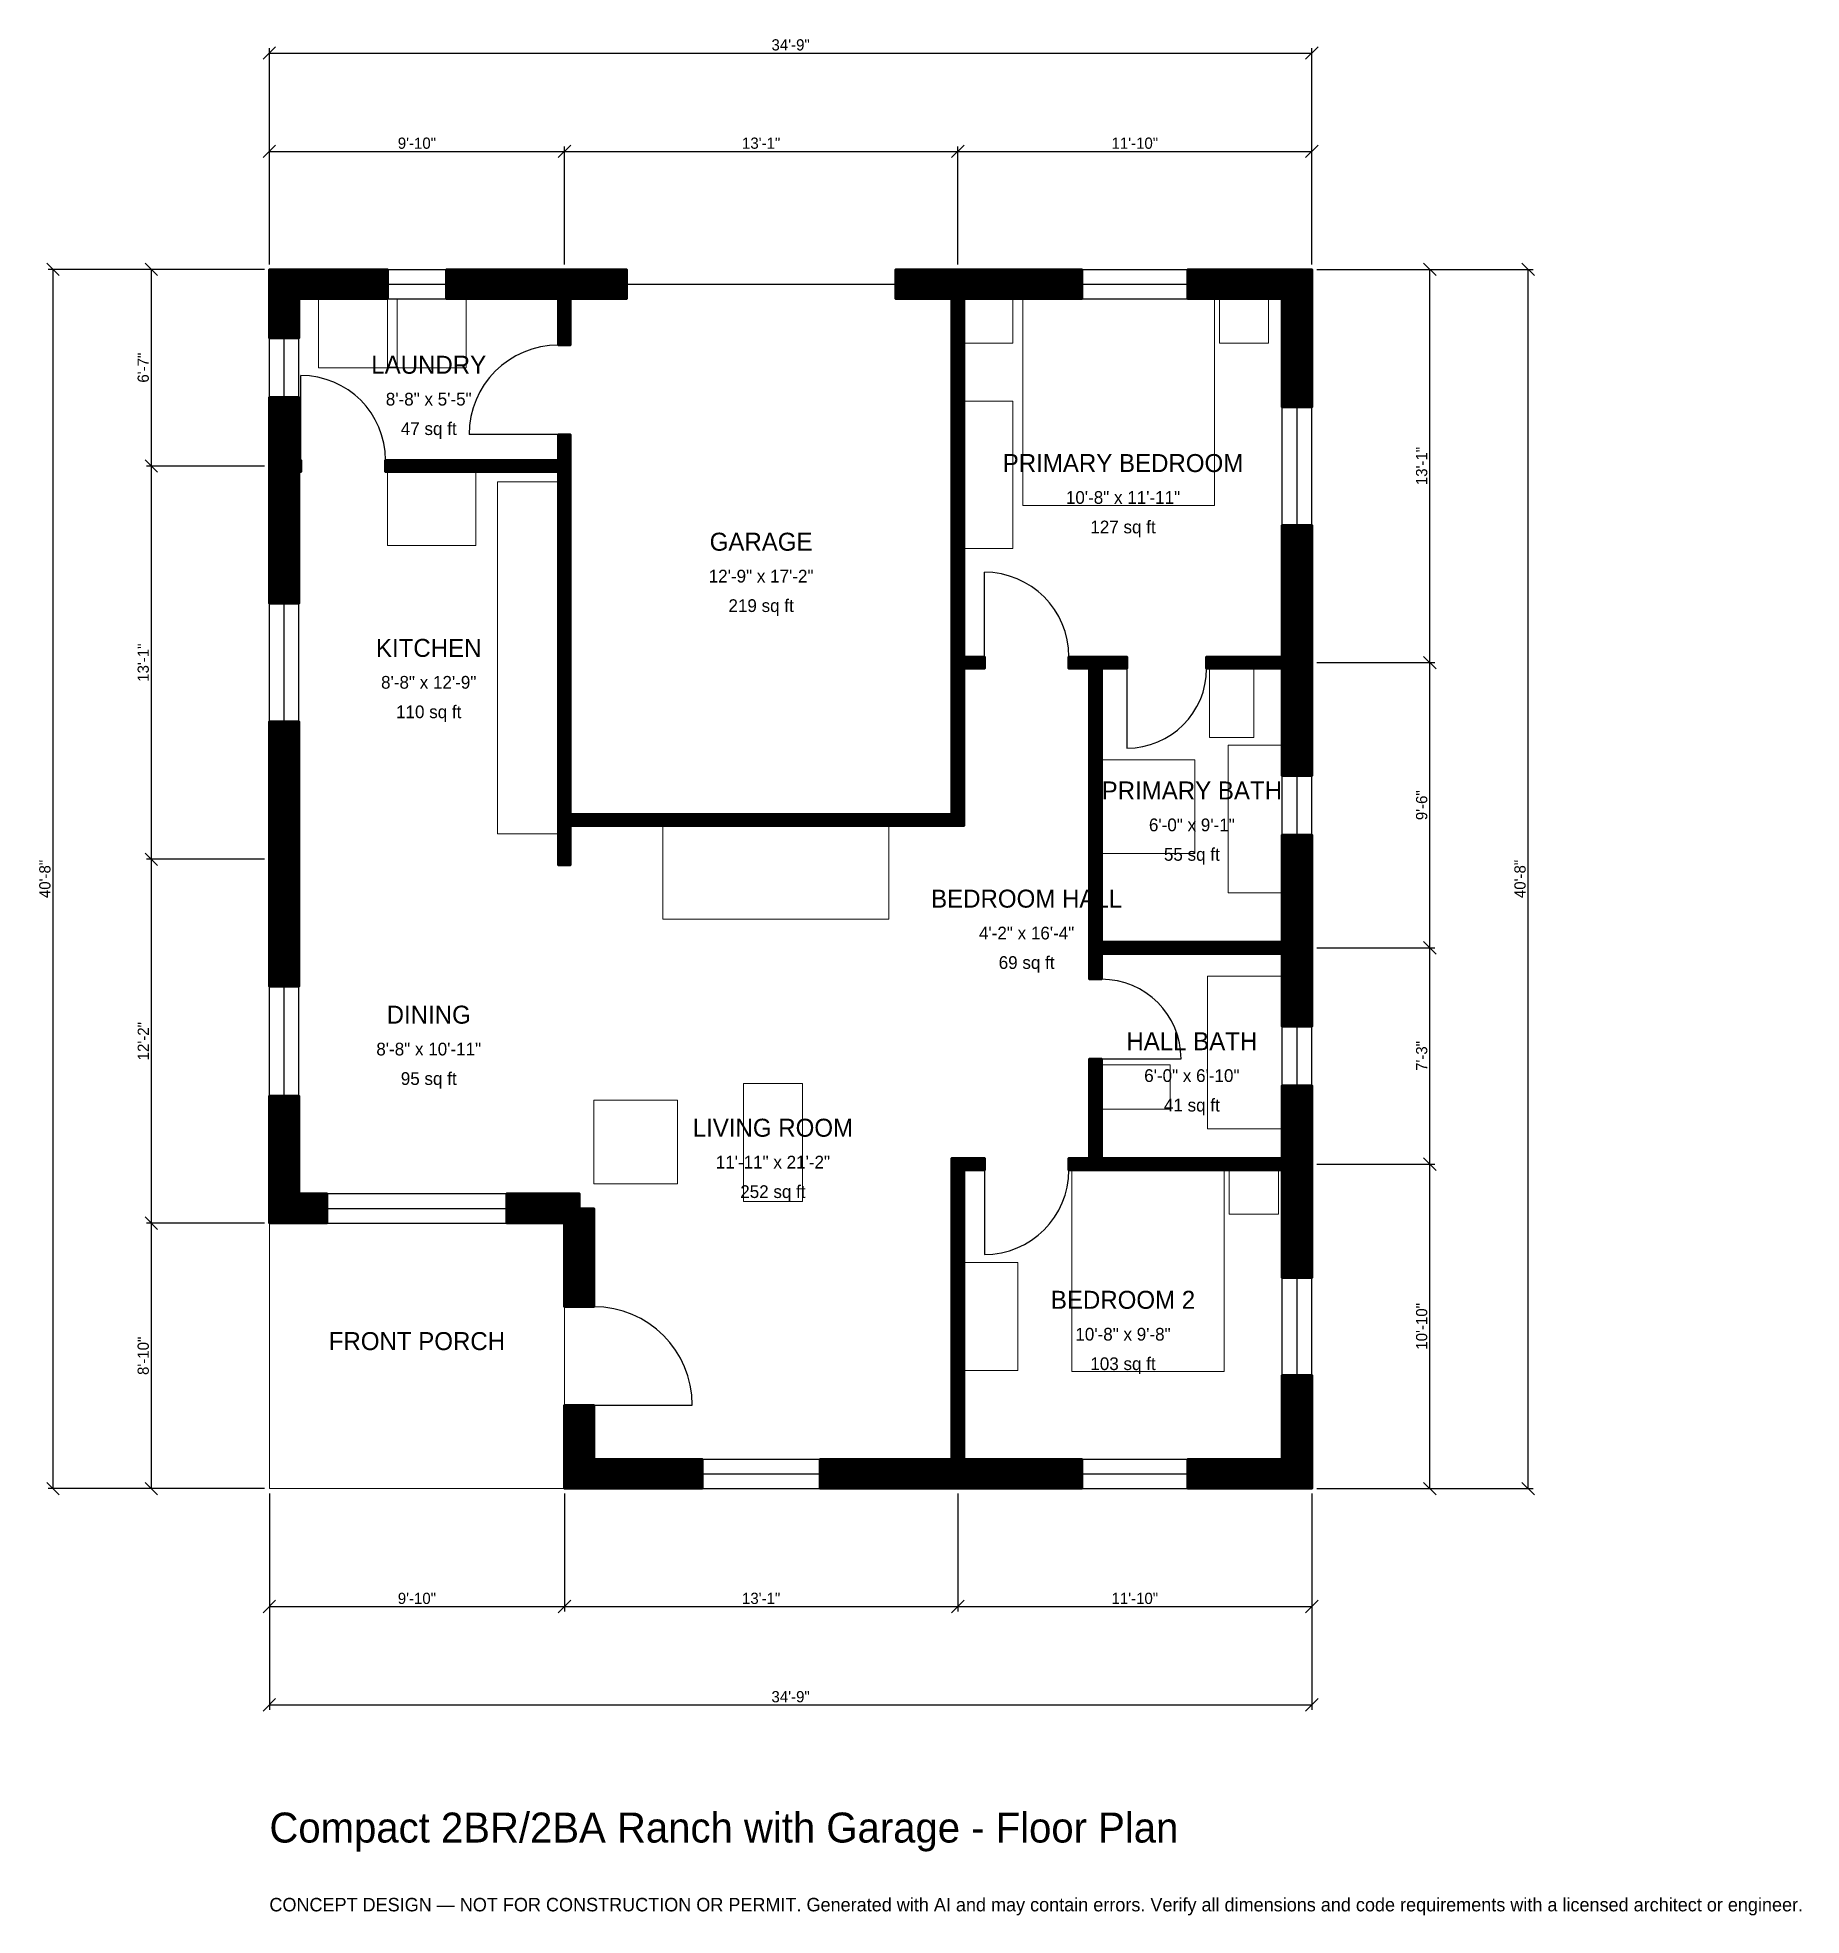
# Model space of a CAD drawing. Header units: inches. Extents: x -93 to 613, y -171 to 581.
import ezdxf
from ezdxf.enums import TextEntityAlignment as Align

# ---------------------------------------------------------------- set-up
doc = ezdxf.new("R2010")
doc.units = ezdxf.units.IN
doc.header["$MEASUREMENT"] = 0
doc.linetypes.add('DASHED', pattern=[0.6, 0.5, -0.1])
for name, color, linetype, lineweight in [('A-ANNO-DIMS', 1, 'Continuous', 13), ('A-ANNO-TEXT', 7, 'Continuous', 18), ('A-AREA-IDEN', 7, 'Continuous', 18), ('A-DOOR', 2, 'Continuous', 25), ('A-FLOR-FIXT', 9, 'Continuous', 13), ('A-FURN', 9, 'Continuous', 13), ('A-GLAZ', 4, 'Continuous', 25), ('A-SITE-PAVE', 8, 'Continuous', 13), ('A-WALL', 7, 'Continuous', 50), ('A-WALL-PATT', 8, 'Continuous', 13)]:
    doc.layers.add(name, color=color, linetype=linetype, lineweight=lineweight)
doc.dimstyles.new('PLAN', dxfattribs={"dimtxt": 4.5, "dimasz": 3, "dimexe": 2, "dimexo": 2, "dimgap": 1, "dimtad": 1, "dimdec": 0, "dimlunit": 4, "dimtsz": 2.5, "dimcen": 2.5, "dimclrd": 1, "dimclre": 1, "dimazin": 3, "dimtfac": 1, "dimtmove": 0, "dimatfit": 3})

msp = doc.modelspace()

# ---------------------------------------------------------------- hatches: boundary and pattern name
at = {"layer": 'A-WALL-PATT'}
h = msp.add_hatch(dxfattribs=at)
h.set_pattern_fill('ANSI31', color=8, scale=0.8)
h.paths.add_polyline_path([(118.1102, 0), (118.1102, 11.811), (118.1102, 11.811), (118.1102, 33.4646), (129.9213, 33.4646), (129.9213, 11.811), (173.2283, 11.811), (173.2283, 0), (129.9213, 0), (129.9213, 0), (118.1102, 0), (118.1102, 0), (118.1102, 0)])
h.paths.add_polyline_path([(118.1102, 106.2992), (95.0787, 106.2992), (95.0787, 118.1102), (124.0157, 118.1102), (124.0157, 112.2047), (129.9213, 112.2047), (129.9213, 72.8346), (118.1102, 72.8346), (118.1102, 106.2992)])
h.paths.add_polyline_path([(11.811, 106.2992), (11.811, 106.2992), (0, 106.2992), (0, 106.2992), (0, 106.2992), (0, 118.1102), (0, 118.1102), (0, 157.2835), (11.811, 157.2835), (11.811, 118.1102), (23.0315, 118.1102), (23.0315, 106.2992), (11.811, 106.2992)])
h.paths.add_polyline_path([(0, 246.063), (0, 257.874), (0, 307.0866), (11.811, 307.0866), (11.811, 257.874), (11.811, 246.063), (11.811, 200.9843), (0, 200.9843), (0, 246.063)])
h.paths.add_polyline_path([(0, 403.5433), (0, 407.0866), (0, 407.0866), (0, 411.811), (0, 411.811), (0, 415.3543), (0, 437.0079), (11.811, 437.0079), (11.811, 415.3543), (11.811, 411.811), (12.5984, 411.811), (12.5984, 407.0866), (11.811, 407.0866), (11.811, 403.5433), (11.811, 354.3307), (0, 354.3307), (0, 403.5433)])
h.paths.add_polyline_path([(0, 476.378), (0, 476.378), (0, 488.189), (0, 488.189), (0, 488.189), (11.811, 488.189), (11.811, 488.189), (47.2441, 488.189), (47.2441, 476.378), (11.811, 476.378), (11.811, 460.6299), (0, 460.6299), (0, 476.378)])
h.paths.add_polyline_path([(115.748, 488.189), (115.748, 488.189), (120.4724, 488.189), (120.4724, 488.189), (124.0157, 488.189), (124.0157, 488.189), (142.9134, 488.189), (142.9134, 476.378), (120.4724, 476.378), (120.4724, 457.874), (115.748, 457.874), (115.748, 476.378), (112.2047, 476.378), (112.2047, 476.378), (70.8661, 476.378), (70.8661, 488.189), (115.748, 488.189)])
h.paths.add_polyline_path([(269.685, 488.189), (269.685, 488.189), (273.2283, 488.189), (273.2283, 488.189), (277.9528, 488.189), (277.9528, 488.189), (325.1969, 488.189), (325.1969, 476.378), (281.4961, 476.378), (281.4961, 476.378), (277.9528, 476.378), (277.9528, 333.0709), (286.2205, 333.0709), (286.2205, 328.3465), (277.9528, 328.3465), (277.9528, 270.0787), (277.9528, 265.3543), (273.2283, 265.3543), (120.4724, 265.3543), (120.4724, 249.6063), (115.748, 249.6063), (115.748, 265.3543), (115.748, 270.0787), (115.748, 407.0866), (46.4567, 407.0866), (46.4567, 411.811), (115.748, 411.811), (115.748, 422.0472), (120.4724, 422.0472), (120.4724, 411.811), (120.4724, 407.0866), (120.4724, 270.0787), (273.2283, 270.0787), (273.2283, 328.3465), (273.2283, 328.3465), (273.2283, 333.0709), (273.2283, 476.378), (250.7874, 476.378), (250.7874, 488.189), (269.685, 488.189)])
h.paths.add_polyline_path([(405.5118, 488.189), (405.5118, 488.189), (417.3228, 488.189), (417.3228, 488.189), (417.3229, 488.189), (417.3229, 476.378), (417.3228, 476.378), (417.3228, 433.0709), (405.5118, 433.0709), (405.5118, 476.378), (367.7165, 476.378), (367.7165, 488.189), (405.5118, 488.189)])
h.paths.add_polyline_path([(417.3228, 336.6142), (417.3228, 336.6142), (417.3228, 333.0709), (417.3229, 333.0709), (417.3229, 328.3465), (417.3228, 328.3465), (417.3228, 285.4331), (405.5118, 285.4331), (405.5118, 324.8031), (405.5118, 324.8031), (405.5118, 328.3465), (375.1969, 328.3465), (375.1969, 333.0709), (405.5118, 333.0709), (405.5118, 385.8268), (417.3228, 385.8268), (417.3228, 336.6142)])
h.paths.add_polyline_path([(417.3228, 222.4409), (417.3228, 218.8976), (417.3229, 218.8976), (417.3229, 214.1732), (417.3228, 214.1732), (417.3228, 210.6299), (417.3228, 185.0394), (405.5118, 185.0394), (405.5118, 210.6299), (405.5118, 214.1732), (333.0709, 214.1732), (333.0709, 203.937), (328.3465, 203.937), (328.3465, 214.1732), (328.3465, 218.8976), (328.3465, 328.3465), (320.0787, 328.3465), (320.0787, 333.0709), (328.3465, 333.0709), (328.3465, 333.0709), (343.3071, 333.0709), (343.3071, 328.3465), (333.0709, 328.3465), (333.0709, 328.3465), (333.0709, 218.8976), (405.5118, 218.8976), (405.5118, 222.4409), (405.5118, 261.811), (417.3228, 261.811), (417.3228, 222.4409)])
h.paths.add_polyline_path([(417.3228, 132.2835), (417.3229, 132.2835), (417.3229, 127.5591), (417.3228, 127.5591), (417.3228, 124.0157), (417.3228, 124.0157), (417.3228, 84.4488), (405.5118, 84.4488), (405.5118, 127.5591), (333.0709, 127.5591), (328.3465, 127.5591), (320.0787, 127.5591), (320.0787, 132.2835), (328.3465, 132.2835), (328.3465, 172.0472), (333.0709, 172.0472), (333.0709, 132.2835), (405.5118, 132.2835), (405.5118, 135.8268), (405.5118, 135.8268), (405.5118, 161.4173), (417.3228, 161.4173), (417.3228, 132.2835)])
h.paths.add_polyline_path([(417.3228, 11.811), (417.3229, 11.811), (417.3229, 0), (417.3228, 0), (417.3228, 0), (405.5118, 0), (405.5118, 0), (367.7165, 0), (367.7165, 11.811), (405.5118, 11.811), (405.5118, 45.4724), (417.3228, 45.4724), (417.3228, 11.811)])
h.paths.add_polyline_path([(281.4961, 0), (277.9528, 0), (277.9528, 0), (273.2283, 0), (273.2283, 0), (269.685, 0), (220.4724, 0), (220.4724, 11.811), (269.685, 11.811), (273.2283, 11.811), (273.2283, 127.5591), (273.2283, 132.2835), (277.9528, 132.2835), (286.2205, 132.2835), (286.2205, 127.5591), (277.9528, 127.5591), (277.9528, 11.811), (281.4961, 11.811), (325.1969, 11.811), (325.1969, 0), (281.4961, 0)])

# ---------------------------------------------------------------- linework, layer by layer
at = {"layer": 'A-DOOR', "linetype": 'DASHED'}
msp.add_line((142.9134, 482.2835), (250.7874, 482.2835), dxfattribs=at)
at = {"layer": 'A-DOOR'}
for p, q in [((12.5984, 411.811), (12.5984, 445.6693)), ((115.748, 422.0472), (79.9213, 422.0472)), ((286.2205, 333.0709), (286.2205, 366.9291)), ((343.3071, 328.3465), (343.3071, 296.4567)), ((333.0709, 172.0472), (364.9606, 172.0472)), ((286.2205, 127.5591), (286.2205, 93.7008)), ((129.9213, 33.4646), (169.2913, 33.4646))]:
    msp.add_line(p, q, dxfattribs=at)
for centre, radius, start, end in [((115.748, 422.0472), 35.8268, 90, 180), ((12.5984, 411.811), 33.8583, 0, 90), ((286.2205, 333.0709), 33.8583, 0, 90), ((343.3071, 328.3465), 31.8898, 270, 360), ((333.0709, 172.0472), 31.8898, 0, 90), ((286.2205, 127.5591), 33.8583, 270, 360), ((129.9213, 33.4646), 39.3701, 0, 90)]:
    msp.add_arc(centre, radius, start, end, dxfattribs=at)
at = {"layer": 'A-FLOR-FIXT'}
for points in [[(91.3386, 262.2047), (115.748, 262.2047), (115.748, 403.1496), (91.3386, 403.1496)], [(376.378, 300.7874), (394.0945, 300.7874), (394.0945, 328.3465), (376.378, 328.3465)], [(383.8583, 238.5827), (405.5118, 238.5827), (405.5118, 297.6378), (383.8583, 297.6378)], [(333.0709, 254.3307), (370.4724, 254.3307), (370.4724, 291.7323), (333.0709, 291.7323)], [(375.5906, 144.0945), (405.5118, 144.0945), (405.5118, 205.1181), (375.5906, 205.1181)], [(333.0709, 151.9685), (360.6299, 151.9685), (360.6299, 169.685), (333.0709, 169.685)]]:
    msp.add_lwpolyline(points, close=True, dxfattribs=at)
at = {"layer": 'A-FURN'}
for points in [[(19.685, 448.8189), (47.2441, 448.8189), (47.2441, 476.378), (19.685, 476.378)], [(51.1811, 448.8189), (78.7402, 448.8189), (78.7402, 476.378), (51.1811, 476.378)], [(277.9528, 458.6614), (297.6378, 458.6614), (297.6378, 476.378), (277.9528, 476.378)], [(301.5748, 393.7008), (378.3465, 393.7008), (378.3465, 476.378), (301.5748, 476.378)], [(380.315, 458.6614), (400, 458.6614), (400, 476.378), (380.315, 476.378)], [(277.9528, 376.378), (297.6378, 376.378), (297.6378, 435.4331), (277.9528, 435.4331)], [(47.2441, 377.5591), (82.6772, 377.5591), (82.6772, 407.0866), (47.2441, 407.0866)], [(157.4803, 227.9528), (248.0315, 227.9528), (248.0315, 265.3543), (157.4803, 265.3543)], [(189.7638, 114.9606), (213.3858, 114.9606), (213.3858, 162.2047), (189.7638, 162.2047)], [(129.9213, 122.0472), (163.3858, 122.0472), (163.3858, 155.5118), (129.9213, 155.5118)], [(321.2598, 46.8504), (382.2835, 46.8504), (382.2835, 127.5591), (321.2598, 127.5591)], [(384.252, 109.8425), (403.937, 109.8425), (403.937, 127.5591), (384.252, 127.5591)], [(277.9528, 47.2441), (299.6063, 47.2441), (299.6063, 90.5512), (277.9528, 90.5512)]]:
    msp.add_lwpolyline(points, close=True, dxfattribs=at)
at = {"layer": 'A-GLAZ'}
for p, q in [((47.2441, 488.189), (70.8661, 488.189)), ((47.2441, 482.2835), (70.8661, 482.2835)), ((325.1969, 488.189), (367.7165, 488.189)), ((325.1969, 482.2835), (367.7165, 482.2835)), ((47.2441, 476.378), (70.8661, 476.378)), ((325.1969, 476.378), (367.7165, 476.378)), ((0, 437.0079), (0, 460.6299)), ((5.9055, 437.0079), (5.9055, 460.6299)), ((11.811, 437.0079), (11.811, 460.6299)), ((405.5118, 385.8268), (405.5118, 433.0709)), ((411.4173, 385.8268), (411.4173, 433.0709)), ((417.3228, 385.8268), (417.3228, 433.0709)), ((0, 307.0866), (0, 354.3307)), ((5.9055, 307.0866), (5.9055, 354.3307)), ((11.811, 307.0866), (11.811, 354.3307)), ((405.5118, 261.811), (405.5118, 285.4331)), ((411.4173, 261.811), (411.4173, 285.4331)), ((417.3228, 261.811), (417.3228, 285.4331)), ((0, 157.2835), (0, 200.9843)), ((5.9055, 157.2835), (5.9055, 200.9843)), ((11.811, 157.2835), (11.811, 200.9843)), ((405.5118, 161.4173), (405.5118, 185.0394)), ((411.4173, 161.4173), (411.4173, 185.0394)), ((417.3228, 161.4173), (417.3228, 185.0394)), ((23.0315, 118.1102), (95.0787, 118.1102)), ((23.0315, 112.2047), (95.0787, 112.2047)), ((23.0315, 106.2992), (95.0787, 106.2992)), ((405.5118, 45.4724), (405.5118, 84.4488)), ((411.4173, 45.4724), (411.4173, 84.4488)), ((417.3228, 45.4724), (417.3228, 84.4488)), ((173.2283, 11.811), (220.4724, 11.811)), ((325.1969, 11.811), (367.7165, 11.811)), ((173.2283, 5.9055), (220.4724, 5.9055)), ((173.2283, 0), (220.4724, 0)), ((325.1969, 5.9055), (367.7165, 5.9055)), ((325.1969, 0), (367.7165, 0))]:
    msp.add_line(p, q, dxfattribs=at)
at = {"layer": 'A-SITE-PAVE', "linetype": 'DASHED'}
msp.add_lwpolyline([(0, 0), (118.1102, 0), (118.1102, 106.2992), (0, 106.2992)], close=True, dxfattribs=at)
at = {"layer": 'A-WALL'}
for points in [[(0, 476.378), (0, 476.378), (0, 488.189), (0, 488.189), (0, 488.189), (11.811, 488.189), (11.811, 488.189), (47.2441, 488.189), (47.2441, 476.378), (11.811, 476.378), (11.811, 460.6299), (0, 460.6299), (0, 476.378)], [(269.685, 488.189), (269.685, 488.189), (273.2283, 488.189), (273.2283, 488.189), (277.9528, 488.189), (277.9528, 488.189), (325.1969, 488.189), (325.1969, 476.378), (281.4961, 476.378), (281.4961, 476.378), (277.9528, 476.378), (277.9528, 333.0709), (286.2205, 333.0709), (286.2205, 328.3465), (277.9528, 328.3465), (277.9528, 270.0787), (277.9528, 265.3543), (273.2283, 265.3543), (120.4724, 265.3543), (120.4724, 249.6063), (115.748, 249.6063), (115.748, 265.3543), (115.748, 270.0787), (115.748, 407.0866), (46.4567, 407.0866), (46.4567, 411.811), (115.748, 411.811), (115.748, 422.0472), (120.4724, 422.0472), (120.4724, 411.811), (120.4724, 407.0866), (120.4724, 270.0787), (273.2283, 270.0787), (273.2283, 328.3465), (273.2283, 328.3465), (273.2283, 333.0709), (273.2283, 476.378), (250.7874, 476.378), (250.7874, 488.189), (269.685, 488.189)], [(115.748, 488.189), (115.748, 488.189), (120.4724, 488.189), (120.4724, 488.189), (124.0157, 488.189), (124.0157, 488.189), (142.9134, 488.189), (142.9134, 476.378), (120.4724, 476.378), (120.4724, 457.874), (115.748, 457.874), (115.748, 476.378), (112.2047, 476.378), (112.2047, 476.378), (70.8661, 476.378), (70.8661, 488.189), (115.748, 488.189)], [(405.5118, 488.189), (405.5118, 488.189), (417.3228, 488.189), (417.3228, 488.189), (417.3229, 488.189), (417.3229, 476.378), (417.3228, 476.378), (417.3228, 433.0709), (405.5118, 433.0709), (405.5118, 476.378), (367.7165, 476.378), (367.7165, 488.189), (405.5118, 488.189)], [(0, 403.5433), (0, 407.0866), (0, 407.0866), (0, 411.811), (0, 411.811), (0, 415.3543), (0, 437.0079), (11.811, 437.0079), (11.811, 415.3543), (11.811, 411.811), (12.5984, 411.811), (12.5984, 407.0866), (11.811, 407.0866), (11.811, 403.5433), (11.811, 354.3307), (0, 354.3307), (0, 403.5433)], [(417.3228, 336.6142), (417.3228, 336.6142), (417.3228, 333.0709), (417.3229, 333.0709), (417.3229, 328.3465), (417.3228, 328.3465), (417.3228, 285.4331), (405.5118, 285.4331), (405.5118, 324.8031), (405.5118, 324.8031), (405.5118, 328.3465), (375.1969, 328.3465), (375.1969, 333.0709), (405.5118, 333.0709), (405.5118, 385.8268), (417.3228, 385.8268), (417.3228, 336.6142)], [(417.3228, 222.4409), (417.3228, 218.8976), (417.3229, 218.8976), (417.3229, 214.1732), (417.3228, 214.1732), (417.3228, 210.6299), (417.3228, 185.0394), (405.5118, 185.0394), (405.5118, 210.6299), (405.5118, 214.1732), (333.0709, 214.1732), (333.0709, 203.937), (328.3465, 203.937), (328.3465, 214.1732), (328.3465, 218.8976), (328.3465, 328.3465), (320.0787, 328.3465), (320.0787, 333.0709), (328.3465, 333.0709), (328.3465, 333.0709), (343.3071, 333.0709), (343.3071, 328.3465), (333.0709, 328.3465), (333.0709, 328.3465), (333.0709, 218.8976), (405.5118, 218.8976), (405.5118, 222.4409), (405.5118, 261.811), (417.3228, 261.811), (417.3228, 222.4409)], [(0, 246.063), (0, 257.874), (0, 307.0866), (11.811, 307.0866), (11.811, 257.874), (11.811, 246.063), (11.811, 200.9843), (0, 200.9843), (0, 246.063)], [(417.3228, 132.2835), (417.3229, 132.2835), (417.3229, 127.5591), (417.3228, 127.5591), (417.3228, 124.0157), (417.3228, 124.0157), (417.3228, 84.4488), (405.5118, 84.4488), (405.5118, 127.5591), (333.0709, 127.5591), (328.3465, 127.5591), (320.0787, 127.5591), (320.0787, 132.2835), (328.3465, 132.2835), (328.3465, 172.0472), (333.0709, 172.0472), (333.0709, 132.2835), (405.5118, 132.2835), (405.5118, 135.8268), (405.5118, 135.8268), (405.5118, 161.4173), (417.3228, 161.4173), (417.3228, 132.2835)], [(11.811, 106.2992), (11.811, 106.2992), (0, 106.2992), (0, 106.2992), (0, 106.2992), (0, 118.1102), (0, 118.1102), (0, 157.2835), (11.811, 157.2835), (11.811, 118.1102), (23.0315, 118.1102), (23.0315, 106.2992), (11.811, 106.2992)], [(281.4961, 0), (277.9528, 0), (277.9528, 0), (273.2283, 0), (273.2283, 0), (269.685, 0), (220.4724, 0), (220.4724, 11.811), (269.685, 11.811), (273.2283, 11.811), (273.2283, 127.5591), (273.2283, 132.2835), (277.9528, 132.2835), (286.2205, 132.2835), (286.2205, 127.5591), (277.9528, 127.5591), (277.9528, 11.811), (281.4961, 11.811), (325.1969, 11.811), (325.1969, 0), (281.4961, 0)], [(118.1102, 106.2992), (95.0787, 106.2992), (95.0787, 118.1102), (124.0157, 118.1102), (124.0157, 112.2047), (129.9213, 112.2047), (129.9213, 72.8346), (118.1102, 72.8346), (118.1102, 106.2992)], [(417.3228, 11.811), (417.3229, 11.811), (417.3229, 0), (417.3228, 0), (417.3228, 0), (405.5118, 0), (405.5118, 0), (367.7165, 0), (367.7165, 11.811), (405.5118, 11.811), (405.5118, 45.4724), (417.3228, 45.4724), (417.3228, 11.811)], [(118.1102, 0), (118.1102, 11.811), (118.1102, 11.811), (118.1102, 33.4646), (129.9213, 33.4646), (129.9213, 11.811), (173.2283, 11.811), (173.2283, 0), (129.9213, 0), (129.9213, 0), (118.1102, 0), (118.1102, 0), (118.1102, 0)]]:
    msp.add_lwpolyline(points, close=True, dxfattribs=at)

# ---------------------------------------------------------------- texts
at = {"layer": 'A-ANNO-TEXT'}
for s, height, p in [('Compact 2BR/2BA Ranch with Garage - Floor Plan', 12, (0, -141.7323)), ('CONCEPT DESIGN — NOT FOR CONSTRUCTION OR PERMIT. Generated with AI and may contain errors. Verify all dimensions and code requirements with a licensed architect or engineer.', 5.4, (0, -169.2913))]:
    msp.add_text(s, height=height, dxfattribs=at).set_placement(p)
at = {"layer": 'A-AREA-IDEN'}
for s, height, p in [('LAUNDRY', 7.2, (63.7795, 450)), ('8\'-8" x 5\'-5"', 5.1, (63.7795, 436.2205)), ('47 sq ft', 5.1, (63.7795, 424.4094)), ('PRIMARY BEDROOM', 7.2, (341.7323, 410.6299)), ('10\'-8" x 11\'-11"', 5.1, (341.7323, 396.8504)), ('127 sq ft', 5.1, (341.7323, 385.0394)), ('GARAGE', 7.2, (196.8504, 379.1339)), ('12\'-9" x 17\'-2"', 5.1, (196.8504, 365.3543)), ('219 sq ft', 5.1, (196.8504, 353.5433)), ('KITCHEN', 7.2, (63.7795, 336.6142)), ('8\'-8" x 12\'-9"', 5.1, (63.7795, 322.8346)), ('110 sq ft', 5.1, (63.7795, 311.0236)), ('PRIMARY BATH', 7.2, (369.2913, 279.5276)), ('6\'-0" x 9\'-1"', 5.1, (369.2913, 265.748)), ('55 sq ft', 5.1, (369.2913, 253.937)), ('BEDROOM HALL', 7.2, (303.1496, 236.2205)), ('4\'-2" x 16\'-4"', 5.1, (303.1496, 222.4409)), ('69 sq ft', 5.1, (303.1496, 210.6299)), ('DINING', 7.2, (63.7795, 189.7638)), ('HALL BATH', 7.2, (369.2913, 179.1339)), ('8\'-8" x 10\'-11"', 5.1, (63.7795, 175.9843)), ('95 sq ft', 5.1, (63.7795, 164.1732)), ('6\'-0" x 6\'-10"', 5.1, (369.2913, 165.3543)), ('41 sq ft', 5.1, (369.2913, 153.5433)), ('LIVING ROOM', 7.2, (201.5748, 144.4882)), ('11\'-11" x 21\'-2"', 5.1, (201.5748, 130.7087)), ('252 sq ft', 5.1, (201.5748, 118.8976)), ('BEDROOM 2', 7.2, (341.7323, 75.5906)), ('FRONT PORCH', 7.2, (59.0551, 59.0551)), ('10\'-8" x 9\'-8"', 5.1, (341.7323, 61.811)), ('103 sq ft', 5.1, (341.7323, 50))]:
    msp.add_text(s, height=height, dxfattribs=at).set_placement(p, align=Align.MIDDLE_CENTER)

# ---------------------------------------------------------------- dimensions: what is measured, and where the dimension line sits
at = {"layer": 'A-ANNO-DIMS'}
for base, p1, p2, text in [((0, 574.8031), (0, 488.189), (417.3228, 488.189), '34\'-9"'), ((0, 535.4331), (0, 488.189), (118.1102, 488.189), '9\'-10"'), ((118.1102, 535.4331), (118.1102, 488.189), (275.5906, 488.189), '13\'-1"'), ((275.5906, 535.4331), (275.5906, 488.189), (417.3228, 488.189), '11\'-10"'), ((0, -47.2441), (0, 0), (118.1102, 0), '9\'-10"'), ((0, -86.6142), (0, 0), (417.3228, 0), '34\'-9"'), ((118.1102, -47.2441), (118.1102, 0), (275.5906, 0), '13\'-1"'), ((275.5906, -47.2441), (275.5906, 0), (417.3228, 0), '11\'-10"')]:
    msp.add_linear_dim(base=base, p1=p1, p2=p2, text=text, dimstyle='PLAN', dxfattribs=at).render()
for base, p1, p2, text in [((-86.6142, 0), (0, 0), (0, 488.189), '40\'-8"'), ((-47.2441, 409.4488), (0, 409.4488), (0, 488.189), '6\'-7"'), ((464.5669, 330.7087), (417.3228, 330.7087), (417.3228, 488.189), '13\'-1"'), ((503.937, 0), (417.3228, 0), (417.3228, 488.189), '40\'-8"'), ((-47.2441, 251.9685), (0, 251.9685), (0, 409.4488), '13\'-1"'), ((464.5669, 216.5354), (417.3228, 216.5354), (417.3228, 330.7087), '9\'-6"'), ((-47.2441, 106.2992), (0, 106.2992), (0, 251.9685), '12\'-2"'), ((464.5669, 129.9213), (417.3228, 129.9213), (417.3228, 216.5354), '7\'-3"'), ((464.5669, 0), (417.3228, 0), (417.3228, 129.9213), '10\'-10"'), ((-47.2441, 0), (0, 0), (0, 106.2992), '8\'-10"')]:
    msp.add_linear_dim(base=base, p1=p1, p2=p2, angle=90, text=text, dimstyle='PLAN', dxfattribs=at).render()

doc.saveas('drawing.dxf')
